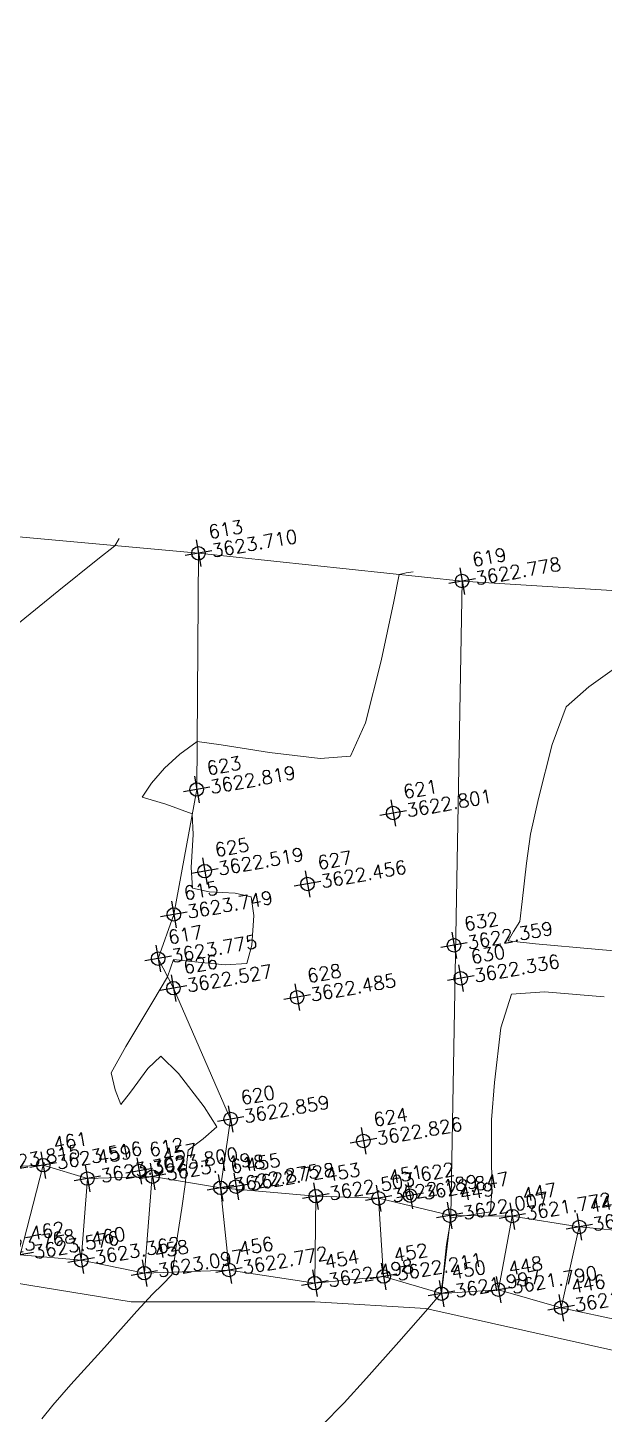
# Model space of a CAD drawing. Header units: millimetres. Extents: x 736950 to 740938, y 8500595 to 8502163.
# Drawn here: x 737866.12 to 737870.39, y 8501302.2 to 8501312.47 of the extents above; entities that cross this region are included whole.
import ezdxf

# ---------------------------------------------------------------- set-up
doc = ezdxf.new("R2010")
doc.units = ezdxf.units.MM
doc.layers.add('CONT-MNR', color=96, linetype='Continuous', lineweight=15)
doc.layers.add('pista', color=251, linetype='Continuous', lineweight=5)
doc.styles.add('5mm', font='arial.ttf', dxfattribs={"height": 3})

msp = doc.modelspace()

# ---------------------------------------------------------------- hatches: boundary and pattern name
at = {"layer": 'pista'}
h = msp.add_hatch(dxfattribs=at)
h.set_pattern_fill('HONEY', color=256, scale=3, angle=9.94991650582834, style=0)
h.set_pattern_definition([(9.94991650582834, (1479841.21072825, -18.49207214638591), (0.4979252195647159, 0.4170677100899267), [0.375, -0.75]), (129.9499165058283, (1479841.21072825, -18.49207214638591), (-0.6101538418184378, 0.222682034283025), [0.3749999999999999, -0.7499999999999998]), (69.94991650582834, (1479841.21072825, -18.49207214638591), (-0.112228622253722, 0.6397497443729518), [-0.75, 0.375])])
h.paths.add_polyline_path([(737744.7999806425, 8501250.923935566), (737743.4751223363, 8501250.754223157), (737756.465848178, 8501242.026572531), (737763.5739612179, 8501242.006896213), (737770.002546867, 8501243.455222024), (737769.8468594846, 8501244.342704736), (737763.4750639071, 8501242.907173423), (737756.7405500773, 8501242.925815564)])
h.paths.add_polyline_path([(737794.2809870465, 8501256.017245878), (737809.7820272583, 8501263.709828075), (737823.391616501, 8501273.483615467), (737837.0791595323, 8501280.557800073), (737851.5530432165, 8501285.77819753), (737870.8510758049, 8501293.050216693, -0.9976846880626209), (737871.0089264096, 8501292.63424804), (737865.2748787645, 8501289.581801567, 0.7845063948290762), (737866.1540430214, 8501286.121818589), (737883.2588851704, 8501291.348365877), (737897.4188924351, 8501296.516943583), (737903.2981396064, 8501301.44146652, -0.5512150924587264), (737904.1219025984, 8501301.177325813), (737906.855912117, 8501297.98174819, 0.5618964424650519), (737910.2738656431, 8501298.536066804), (737914.22079628, 8501308.558674501), (737925.6412323939, 8501300.72656757, 0.340189525830376), (737928.7023693406, 8501300.894137181), (737936.9171069289, 8501306.117412793, -0.358727273887905), (737938.1716059428, 8501305.962964654), (737943.1732157968, 8501301.051021611, 0.3417074120720416), (737946.0555081918, 8501300.709858142), (737955.8779356404, 8501307.072689936), (737971.8320576148, 8501314.464803053), (737988.5677626224, 8501323.411181662), (738023.1375471824, 8501336.282937778), (738044.4246208373, 8501357.728329657), (738061.4456776979, 8501362.208386911), (738078.9085143938, 8501363.070318012), (738112.0997810266, 8501372.051506756), (738118.6561313582, 8501373.365123207), (738128.3493353954, 8501376.976906104), (738155.2251721952, 8501366.826195797), (738176.6167526407, 8501363.543890122), (738193.8053773039, 8501353.328603027), (738204.7313956148, 8501340.877429372), (738207.705198212, 8501335.751671141), (738214.35685511, 8501331.742925933), (738229.9282901662, 8501313.374534177), (738233.5603594936, 8501308.186787868), (738234.53883727, 8501308.358438132), (738230.6417003467, 8501313.924784988), (738214.9478837823, 8501332.43754055), (738208.3676942562, 8501336.403214611), (738205.4657963786, 8501341.405035153), (738194.387784551, 8501354.029418997), (738176.9261677533, 8501364.406946706), (738155.4549153853, 8501367.70147717), (738128.3514754312, 8501377.93815071), (738118.4090486554, 8501374.233504975), (738111.8936108743, 8501372.928085677), (738078.7671659255, 8501363.964436961), (738061.3074614278, 8501363.102660457), (738043.958527311, 8501358.536303693), (738022.6381405202, 8501337.057350922), (737988.196920163, 8501324.233464561), (737971.4304040315, 8501315.270615296), (737955.4419368334, 8501307.862588815), (737945.5806043665, 8501301.47455489, -0.3391433520832071), (737943.8038299843, 8501301.693147572), (737938.8116631231, 8501306.59581691, 0.3560082385246841), (737936.4342009705, 8501306.876887502), (737928.158540546, 8501301.61487459, -0.3502196171718997), (737926.1502499409, 8501301.468794718), (737914.5128481541, 8501309.44969617, 0.4302069892023044), (737913.4330382891, 8501309.014522241), (737909.4507249827, 8501298.90206584, -0.5704007069138802), (737907.5397775185, 8501298.566836312), (737904.9064502402, 8501301.644734057, 0.4931454261128044), (737902.7202336333, 8501302.131411942), (737896.9620044216, 8501297.308254998), (737882.9728831241, 8501292.20205278), (737866.0373022418, 8501287.027224885, -0.7384715771871906), (737865.6977918843, 8501288.787355538), (737871.5108758068, 8501291.881875956, 0.9119586051647783), (737870.5337161538, 8501293.892406015), (737851.2416702455, 8501286.62264278), (737836.7183275839, 8501281.384406622), (737822.9200107896, 8501274.252970394), (737809.3164408724, 8501264.483505804), (737793.8201376351, 8501256.79327439), (737778.9884914039, 8501246.402265295), (737769.846859484, 8501244.34270474), (737770.0025468671, 8501243.455222024), (737779.3594973255, 8501245.563292695)])
h.paths.add_polyline_path([(738260.5182952256, 8501271.251537092), (738234.538837269, 8501308.358438132), (738233.56035949, 8501308.186787868), (738259.6897886079, 8501270.86568047), (738269.3749442189, 8501234.589470252), (738274.5057655985, 8501215.583008338), (738279.7983711922, 8501189.602392923), (738280.7089290785, 8501189.641305126), (738275.382018582, 8501215.790318219), (738270.2441657205, 8501234.822827347)])

# ---------------------------------------------------------------- linework, layer by layer
at = {"linetype": 'Continuous', "extrusion": (0.9849591664230046, 0.172787269436437, 0)}
for points, elevation in [([(8245947.823062785, 0), (8245947.623062789, 0)], 2195687.142162655), ([(8245947.283062788, 0), (8245947.083062788, 0)], 2195689.031162655), ([(8245946.102062784, 0), (8245945.902062786, 0)], 2195686.827162656), ([(8245945.679062787, 0), (8245945.479062789, 0)], 2195688.231162655), ([(8245945.496062786, 0), (8245945.296062789, 0)], 2195686.781162655), ([(8245945.271062787, 0), (8245945.071062792, 0)], 2195687.515162655), ([(8245945.220062786, 0), (8245945.020062787, 0)], 2195686.500162655), ([(8245944.636062786, 0), (8245944.436062787, 0)], 2195688.506162655), ([(8245944.918062788, 0), (8245944.718062787, 0)], 2195686.329162654), ([(8245944.387062786, 0), (8245944.187062787, 0)], 2195688.513162655), ([(8245944.683062785, 0), (8245944.483062788, 0)], 2195686.403162654), ([(8245944.458062786, 0), (8245944.258062788, 0)], 2195687.294162655), ([(8245943.655062787, 0), (8245943.45506279, 0)], 2195686.653162655), ([(8245943.325062787, 0), (8245943.125062787, 0)], 2195687.594162655), ([(8245943.558062787, 0), (8245943.358062787, 0)], 2195685.226162654), ([(8245943.404062788, 0), (8245943.204062789, 0)], 2195685.531162654), ([(8245943.393062786, 0), (8245943.193062789, 0)], 2195685.919162655), ([(8245943.335062785, 0), (8245943.135062787, 0)], 2195686.009162654), ([(8245943.166062788, 0), (8245942.966062788, 0)], 2195686.491162654), ([(8245943.155062786, 0), (8245942.955062788, 0)], 2195686.606162654), ([(8245942.983062788, 0), (8245942.783062789, 0)], 2195687.176162655), ([(8245942.887062785, 0), (8245942.687062788, 0)], 2195687.632162654), ([(8245942.866062786, 0), (8245942.666062786, 0)], 2195687.865162655), ([(8245942.670062786, 0), (8245942.470062786, 0)], 2195688.128162654), ([(8245942.586062787, 0), (8245942.386062788, 0)], 2195688.585162655), ([(8245942.421062786, 0), (8245942.221062788, 0)], 2195689.060162655), ([(8245942.816062788, 0), (8245942.616062789, 0)], 2195685.381162655), ([(8245942.641062787, 0), (8245942.441062788, 0)], 2195685.826162655), ([(8245942.555062789, 0), (8245942.355062789, 0)], 2195686.448162655), ([(8245942.310062787, 0), (8245942.110062787, 0)], 2195687.568162654), ([(8245942.350062788, 0), (8245942.150062787, 0)], 2195687.057162655), ([(8245942.067062789, 0), (8245941.867062788, 0)], 2195688.389162655), ([(8245942.111062788, 0), (8245941.911062787, 0)], 2195687.969162654), ([(8245941.855062786, 0), (8245941.655062786, 0)], 2195688.824162654)]:
    msp.add_lwpolyline(points, dxfattribs=dict(at, elevation=elevation))
at = {"linetype": 'Continuous', "extrusion": (-0.172787269436437, 0.9849591664230046, 0)}
for points, elevation in [([(-2195687.242162655, 0), (-2195687.042162655, 0)], 8245947.723062787), ([(-2195689.131162654, 0), (-2195688.931162655, 0)], 8245947.183062789), ([(-2195686.927162654, 0), (-2195686.727162655, 0)], 8245946.002062787), ([(-2195688.331162655, 0), (-2195688.131162654, 0)], 8245945.579062786), ([(-2195686.881162655, 0), (-2195686.681162653, 0)], 8245945.396062788), ([(-2195687.615162654, 0), (-2195687.415162655, 0)], 8245945.171062789), ([(-2195686.600162654, 0), (-2195686.400162654, 0)], 8245945.120062787), ([(-2195688.606162655, 0), (-2195688.406162655, 0)], 8245944.536062787), ([(-2195686.429162655, 0), (-2195686.229162655, 0)], 8245944.818062789), ([(-2195686.503162656, 0), (-2195686.303162655, 0)], 8245944.583062786), ([(-2195688.613162654, 0), (-2195688.413162654, 0)], 8245944.287062787), ([(-2195687.394162653, 0), (-2195687.194162654, 0)], 8245944.358062787), ([(-2195686.753162655, 0), (-2195686.553162655, 0)], 8245943.555062789), ([(-2195687.694162654, 0), (-2195687.494162655, 0)], 8245943.225062788), ([(-2195685.326162654, 0), (-2195685.126162654, 0)], 8245943.458062786), ([(-2195685.631162655, 0), (-2195685.431162655, 0)], 8245943.304062787), ([(-2195686.019162654, 0), (-2195685.819162655, 0)], 8245943.293062787), ([(-2195686.109162654, 0), (-2195685.909162654, 0)], 8245943.235062788), ([(-2195686.591162655, 0), (-2195686.391162654, 0)], 8245943.066062787), ([(-2195686.706162654, 0), (-2195686.506162655, 0)], 8245943.055062788), ([(-2195687.276162655, 0), (-2195687.076162655, 0)], 8245942.883062788), ([(-2195687.965162654, 0), (-2195687.765162654, 0)], 8245942.766062788), ([(-2195687.732162654, 0), (-2195687.532162655, 0)], 8245942.787062787), ([(-2195688.228162655, 0), (-2195688.028162655, 0)], 8245942.570062786), ([(-2195688.685162654, 0), (-2195688.485162654, 0)], 8245942.486062787), ([(-2195689.160162655, 0), (-2195688.960162655, 0)], 8245942.321062787), ([(-2195685.043162654, 0), (-2195684.843162654, 0)], 8245942.834062787), ([(-2195685.481162655, 0), (-2195685.281162654, 0)], 8245942.716062788), ([(-2195685.926162655, 0), (-2195685.726162655, 0)], 8245942.541062787), ([(-2195686.548162655, 0), (-2195686.348162654, 0)], 8245942.455062787), ([(-2195687.668162655, 0), (-2195687.468162654, 0)], 8245942.210062787), ([(-2195687.157162655, 0), (-2195686.957162654, 0)], 8245942.250062788), ([(-2195688.489162655, 0), (-2195688.289162653, 0)], 8245941.967062788), ([(-2195688.069162655, 0), (-2195687.869162655, 0)], 8245942.011062788), ([(-2195688.924162655, 0), (-2195688.724162654, 0)], 8245941.755062788)]:
    msp.add_lwpolyline(points, dxfattribs=dict(at, elevation=elevation))
at = {"linetype": 'Continuous'}
for centre in [(737867.3862866135, 8501308.581506575), (737869.3401796041, 8501308.376023779), (737867.3733913668, 8501306.83196386), (737868.8293630513, 8501306.657919459), (737867.4327923303, 8501306.22713039), (737868.1946294941, 8501306.132340435), (737867.203708091, 8501305.906728437), (737869.2804439443, 8501305.678123547), (737867.0874618288, 8501305.579724148), (737869.3303626885, 8501305.434078224), (737867.2009538156, 8501305.361045), (737868.1174295684, 8501305.293382645), (737867.62481892, 8501304.391703796), (737868.6086852945, 8501304.22926009), (737866.236042555, 8501304.04959532), (737866.9471291566, 8501304.006818637), (737866.5630643399, 8501303.950611727), (737867.0457971431, 8501303.96524186), (737867.6649194739, 8501303.89110321), (737867.5497485098, 8501303.882067224), (737868.2560656092, 8501303.820178976), (737868.7217945671, 8501303.80441389), (737868.9549185855, 8501303.823989183), (737869.2478291512, 8501303.676380238), (737869.7124696206, 8501303.67260745), (737870.2088351243, 8501303.59216314), (737866.5169193794, 8501303.345537648), (737867.6129682872, 8501303.272827322), (737866.9854639807, 8501303.250060128), (737868.2482298099, 8501303.17613814), (737868.7584554348, 8501303.225034067), (737869.1878087269, 8501303.098314889), (737869.6090942167, 8501303.127547339), (737870.0741823555, 8501302.993898457)]:
    msp.add_circle(centre, 0.05, dxfattribs=at)
at = {"layer": 'CONT-MNR'}
for points, elevation in [([(737866.7675224587, 8501308.637847476), (737866.7992475489, 8501308.69055018)], 3624), ([(737866.6405634324, 8501308.537404025), (737866.7675224587, 8501308.637847476)], 3624), ([(737866.351215703, 8501308.306287821), (737866.6405634324, 8501308.537404025)], 3624), ([(737868.8347101539, 8501308.225701436), (737868.8747673044, 8501308.424969252)], 3623), ([(737868.8747673044, 8501308.424969252), (737868.926009659, 8501308.435603896)], 3623), ([(737868.926009659, 8501308.435603896), (737868.9766941856, 8501308.444160635)], 3623), ([(737868.6231071018, 8501307.32615439), (737868.7405099514, 8501307.783903206)], 3623), ([(737870.2788416011, 8501307.593173157), (737870.5550865979, 8501307.789254412)], 3622), ([(737870.0068963098, 8501307.16543494), (737870.112053171, 8501307.444632491)], 3622), ([(737868.5134420111, 8501307.07903481), (737868.6231071018, 8501307.32615439)], 3623), ([(737867.249019017, 8501307.093722818), (737867.3760109402, 8501307.187370423)], 3623), ([(737867.5550947094, 8501307.163911648), (737867.9141079296, 8501307.1053042)], 3623), ([(737867.9141079296, 8501307.1053042), (737868.2884304232, 8501307.06064596)], 3623), ([(737868.2884304232, 8501307.06064596), (737868.5134420111, 8501307.07903481)], 3623), ([(737866.9684750341, 8501306.775026612), (737867.0393816914, 8501306.879878014)], 3623), ([(737867.3403669856, 8501306.651891148), (737867.1444424805, 8501306.72244622)], 3623), ([(737867.3472413648, 8501306.498902647), (737867.3403669856, 8501306.651891148)], 3623), ([(737869.8183844012, 8501306.286263276), (737869.8483160463, 8501306.501206227)], 3622), ([(737867.3432073534, 8501306.101834992), (737867.3326111796, 8501306.254160196)], 3623), ([(737867.657680894, 8501306.064021552), (737867.4650934831, 8501306.075176833)], 3623), ([(737867.7777221055, 8501306.037419377), (737867.657680894, 8501306.064021552)], 3623), ([(737869.7678095773, 8501305.854390394), (737869.7857171877, 8501306.003037136)], 3622), ([(737867.7823979768, 8501305.679931939), (737867.7956859381, 8501305.898699045)], 3623), ([(737869.7221895723, 8501305.780164182), (737869.7678095773, 8501305.854390394)], 3622), ([(737869.682793691, 8501305.710944422), (737869.7221895723, 8501305.780164182)], 3622), ([(737870.768526103, 8501305.60962), (737870.3270503278, 8501305.64885391)], 3622), ([(737867.1579396242, 8501305.4439258), (737867.1790759012, 8501305.509778839)], 3623), ([(737867.1790759012, 8501305.509778839), (737867.202019914, 8501305.572262898)], 3623), ([(737867.202019914, 8501305.572262898), (737867.3353174181, 8501305.557466814)], 3623), ([(737867.3353174181, 8501305.557466814), (737867.5849773422, 8501305.533309031)], 3623), ([(737867.048384748, 8501305.262319231), (737867.1579396242, 8501305.4439258)], 3623), ([(737869.7062598773, 8501305.315110326), (737869.9505358319, 8501305.332717543)], 3622), ([(737867.1066419017, 8501304.857864259), (737867.010601544, 8501304.764661806)], 3623), ([(737869.5580008541, 8501304.384691412), (737869.5794369413, 8501304.662227321)], 3622), ([(737866.8835528509, 8501304.591676224), (737866.8116354564, 8501304.500225708)], 3623), ([(737867.5232734751, 8501304.33403237), (737867.428129276, 8501304.482365744)], 3623), ([(737867.2976882984, 8501304.044547057), (737867.3108109343, 8501304.160430191)], 3623), ([(737867.3108109343, 8501304.160430191), (737867.4206862876, 8501304.245693153)], 3623), ([(737867.2915766825, 8501303.924677184), (737867.2976882984, 8501304.044547057)], 3623), ([(737867.2629948631, 8501303.731106617), (737867.2915766825, 8501303.924677184)], 3623), ([(737869.2594828462, 8501303.658675976), (737869.4067637447, 8501303.681612551)], 3622), ([(737869.4067637447, 8501303.681612551), (737869.5517983243, 8501303.70471446)], 3622), ([(737867.2120869121, 8501303.372468168), (737867.2320207092, 8501303.526207343)], 3623), ([(737869.2058149141, 8501303.271735072), (737869.2236268445, 8501303.461206783)], 3622), ([(737867.04465236, 8501303.09396514), (737867.1194958593, 8501303.164998775)], 3623), ([(737869.1821824874, 8501303.098780897), (737869.1955991718, 8501303.184521915)], 3622), ([(737869.0861262798, 8501302.98601061), (737869.1821824874, 8501303.098780897)], 3622), ([(737866.6892098723, 8501302.699880656), (737866.9300649421, 8501302.967276342)], 3623), ([(737868.6329044459, 8501302.472994722), (737868.8712504584, 8501302.741245143)], 3622), ([(737866.3076000701, 8501302.273421112), (737866.441812974, 8501302.424391204)], 3623), ([(737866.2246717938, 8501302.172162257), (737866.3076000701, 8501302.273421112)], 3623)]:
    msp.add_lwpolyline(points, dxfattribs=dict(at, elevation=elevation))
at = {"layer": 'CONT-MNR', "extrusion": (-0.6335201856194388, 0.7737261624196974, 0), "elevation": 6110231.423586269}
msp.add_lwpolyline([(-5956656.506333751, 3624), (-5956656.916512292, 3624)], dxfattribs=at)
at = {"layer": 'CONT-MNR', "extrusion": (0.9780154548209388, -0.2085324198569436, 0), "elevation": -1051151.252278015}
msp.add_lwpolyline([(8468279.952842232, 3623.000000000011), (8468280.404571518, 3623.000000000011)], dxfattribs=at)
at = {"layer": 'CONT-MNR', "extrusion": (0.6650745801291275, -0.7467769431805357, 0), "elevation": -5857841.731576994}
msp.add_lwpolyline([(6205027.866030931, 3622.000000000013), (6205028.089375304, 3622.000000000013)], dxfattribs=at)
at = {"layer": 'CONT-MNR', "extrusion": (-0.1298836968317177, -0.9915292357249615, 0), "elevation": -8525131.560724337}
msp.add_lwpolyline([(-372564.1299952116, 3623.000000000003), (-372563.9493815068, 3623.000000000003)], dxfattribs=at)
at = {"layer": 'CONT-MNR', "extrusion": (0.9694450360381871, -0.2453086262260624, 0), "elevation": -1370119.566451536}
msp.add_lwpolyline([(8422555.49729687, 3622), (8422555.909091922, 3622)], dxfattribs=at)
at = {"layer": 'CONT-MNR', "extrusion": (0.6771741787472357, -0.7358227583039322, 0), "elevation": -5755790.586512979}
msp.add_lwpolyline([(6299805.009974514, 3623), (6299805.16390511, 3623)], dxfattribs=at)
at = {"layer": 'CONT-MNR', "extrusion": (0.7509936240695072, -0.660309455185179, 0), "elevation": -5059359.872227574}
msp.add_lwpolyline([(6871647.845819861, 3623.00000000001), (6871647.991769134, 3623.00000000001)], dxfattribs=at)
at = {"layer": 'CONT-MNR', "extrusion": (-0.2862994691002642, -0.9581401849379385, 0), "elevation": -8356694.566979176}
msp.add_lwpolyline([(-1726939.439059114, 3623.000000000013), (-1726939.622714334, 3623.000000000013)], dxfattribs=at)
at = {"layer": 'CONT-MNR', "extrusion": (0.9772137005246235, -0.212257823193803, 0), "elevation": -1083412.287270895}
msp.add_lwpolyline([(8464211.833141696, 3622.000000000011), (8464212.104337286, 3622.000000000011)], dxfattribs=at)
at = {"layer": 'CONT-MNR', "extrusion": (0.9982180766614812, -0.05967136186022227, 0), "elevation": 229267.9878139057}
msp.add_lwpolyline([(8530187.126747103, 3623.000000000013), (8530187.371926447, 3623.000000000013)], dxfattribs=at)
at = {"layer": 'CONT-MNR', "extrusion": (0.9934140174661784, -0.114580058918241, 0), "elevation": -241069.9545137726}
msp.add_lwpolyline([(8529861.713707931, 3622.000000000013), (8529861.998811767, 3622.000000000013)], dxfattribs=at)
at = {"layer": 'CONT-MNR', "extrusion": (-0.213662968937366, -0.9769074345632088, 0), "elevation": -8462644.061611792}
msp.add_lwpolyline([(-1095586.083495418, 3623.000000000006), (-1095586.208262744, 3623.000000000006)], dxfattribs=at)
at = {"layer": 'CONT-MNR', "extrusion": (0.9917192980851651, 0.1284244283828728, 0), "elevation": 1823533.082965678}
msp.add_lwpolyline([(8336148.868782006, 3623.000000000013), (8336149.008660626, 3623.000000000013)], dxfattribs=at)
at = {"layer": 'CONT-MNR', "extrusion": (-0.1058887697754262, -0.9943779806670333, 0), "elevation": -8531643.318847641}
msp.add_lwpolyline([(-166471.2345085391, 3622), (-166471.4380448944, 3622)], dxfattribs=at)
at = {"layer": 'CONT-MNR', "extrusion": (-0.09136004177659114, -0.9958179265139686, 0), "elevation": -8533164.42780822}
msp.add_lwpolyline([(-41895.14011542208, 3622.00000000001), (-41895.58383565862, 3622.00000000001)], dxfattribs=at)
at = {"layer": 'CONT-MNR', "extrusion": (0.9647925134424229, -0.2630121784356237, 0), "elevation": -1524057.61405811}
msp.add_lwpolyline([(8396064.145693485, 3623.00000000001), (8396064.28732984, 3623.00000000001)], dxfattribs=at)
at = {"layer": 'CONT-MNR', "extrusion": (0.06214660703745957, -0.9980670314331256, 0), "elevation": -8439016.81008649}
msp.add_lwpolyline([(1264768.604413003, 3623), (1264768.764891751, 3623)], dxfattribs=at)
at = {"layer": 'CONT-MNR', "extrusion": (0.9528776880210705, -0.3033547620717688, 0), "elevation": -1875811.871403059}
msp.add_lwpolyline([(8324540.182115511, 3622), (8324540.443005999, 3622)], dxfattribs=at)
at = {"layer": 'CONT-MNR', "extrusion": (-0.08080662921750051, -0.9967297972241551, 0), "elevation": -8533129.123923874}
msp.add_lwpolyline([(48495.13828971062, 3622), (48495.5831663307, 3622)], dxfattribs=at)
at = {"layer": 'CONT-MNR', "extrusion": (0.8578013350139587, -0.5139813903715487, 0), "elevation": -3736569.359532558}
msp.add_lwpolyline([(7671680.546044413, 3623.000000000013), (7671680.934816776, 3623.000000000013)], dxfattribs=at)
at = {"layer": 'CONT-MNR', "extrusion": (0.9931170779515587, -0.1171258702463199, 0), "elevation": -262931.8261527108}
msp.add_lwpolyline([(8529214.461547002, 3622), (8529214.868635233, 3622)], dxfattribs=at)
at = {"layer": 'CONT-MNR', "extrusion": (0.8727185516376352, -0.4882236471408449, 0), "elevation": -3506588.010430398}
msp.add_lwpolyline([(7779490.344988395, 3623), (7779490.568427959, 3623)], dxfattribs=at)
at = {"layer": 'CONT-MNR', "extrusion": (0.8059768491519743, -0.5919470572872676, 0), "elevation": -4437618.610245962}
msp.add_lwpolyline([(7288633.033497725, 3623), (7288632.818869253, 3623)], dxfattribs=at)
at = {"layer": 'CONT-MNR', "extrusion": (0.701605877172519, 0.7125652202549464, 0), "elevation": 6575426.067090735}
msp.add_lwpolyline([(5438786.82968855, 3623), (5438787.014549682, 3623)], dxfattribs=at)
at = {"layer": 'CONT-MNR', "extrusion": (0.9748084077517563, 0.2230438705198727, 0), "elevation": 2615442.613742467}
msp.add_lwpolyline([(8122566.548122681, 3623), (8122566.677896944, 3623)], dxfattribs=at)
at = {"layer": 'CONT-MNR', "extrusion": (0.7915555967965628, 0.61109715854358, 0), "elevation": 5779186.105517128}
msp.add_lwpolyline([(6278346.454376656, 3623.000000000013), (6278346.764902988, 3623.000000000013)], dxfattribs=at)
at = {"layer": 'CONT-MNR', "extrusion": (0.9273500138744162, 0.3741950718103064, 0), "elevation": 3865407.045950855}
msp.add_lwpolyline([(7607578.721668582, 3623.00000000001), (7607578.837158064, 3623.00000000001)], dxfattribs=at)
at = {"layer": 'CONT-MNR', "extrusion": (0.9999918535378018, -0.004036441258262274, 0), "elevation": 703548.5312069788}
msp.add_lwpolyline([(8504213.272628322, 3622.000000000006), (8504213.496263744, 3622.000000000006)], dxfattribs=at)
at = {"layer": 'CONT-MNR', "extrusion": (0.65252420248283, -0.757767883440666, 0), "elevation": -5960538.974522668}
msp.add_lwpolyline([(6106439.006618097, 3623.000000000013), (6106439.14199885, 3623.000000000013)], dxfattribs=at)
at = {"layer": 'CONT-MNR', "extrusion": (0.999887519537089, 0.01499827569981682, 0), "elevation": 865291.4648043584}
msp.add_lwpolyline([(8489280.86461923, 3622.00000000001), (8489281.159382574, 3622.00000000001)], dxfattribs=at)
at = {"layer": 'CONT-MNR', "extrusion": (0.9981959757542412, -0.06003993660921414, 0), "elevation": 226120.6817099397}
msp.add_lwpolyline([(8530268.787826447, 3622.000000000013), (8530268.949731685, 3622.000000000013)], dxfattribs=at)
at = {"layer": 'CONT-MNR', "extrusion": (0.9887663303019365, -0.1494695422527348, 0), "elevation": -541107.6713586089}
msp.add_lwpolyline([(8516091.36780438, 3623.000000000013), (8516091.575031577, 3623.000000000013)], dxfattribs=at)
at = {"layer": 'CONT-MNR', "extrusion": (0.9839115273096237, -0.1786563920693683, 0), "elevation": -792814.169492583}
msp.add_lwpolyline([(8496355.525950762, 3622.00000000001), (8496355.726648882, 3622.00000000001)], dxfattribs=at)
at = {"layer": 'CONT-MNR', "extrusion": (0.9867034721848219, -0.1625307908625825, 0), "elevation": -653667.4203125014}
msp.add_lwpolyline([(8508191.561053377, 3623.000000000013), (8508191.697242938, 3623.000000000013)], dxfattribs=at)
at = {"layer": 'CONT-MNR', "extrusion": (0.719963604546011, -0.6940118213179911, 0), "elevation": -5368767.422088986}
msp.add_lwpolyline([(6632717.373502917, 3623.00000000001), (6632717.475022885, 3623.00000000001)], dxfattribs=at)
at = {"layer": 'CONT-MNR', "extrusion": (0.9932094556048569, -0.1163399213387381, 0), "elevation": -256182.2816953961}
msp.add_lwpolyline([(8529418.352005139, 3622.000000000006), (8529418.439814566, 3622.000000000006)], dxfattribs=at)
at = {"layer": 'CONT-MNR', "extrusion": (0.7416399750441354, -0.6707981420789225, 0), "elevation": -5155426.624099745}
msp.add_lwpolyline([(6799865.886282502, 3623), (6799866.057105005, 3623)], dxfattribs=at)
at = {"layer": 'CONT-MNR', "extrusion": (0.7515014129378508, -0.6597314804921877, 0), "elevation": -5054067.544286379}
msp.add_lwpolyline([(6875536.34469732, 3622.000000000004), (6875536.670399258, 3622.000000000004)], dxfattribs=at)
at = {"layer": 'CONT-MNR', "extrusion": (-0.7440237180527213, 0.668153206214716, 0), "elevation": 5131182.338393901}
msp.add_lwpolyline([(-6818178.466941742, 3623), (-6818178.837211458, 3623)], dxfattribs=at)
at = {"layer": 'CONT-MNR', "extrusion": (0.740144215098258, -0.6724481696432697, 0), "elevation": -5170556.087402418}
msp.add_lwpolyline([(6788368.010268007, 3622), (6788368.257821335, 3622)], dxfattribs=at)
at = {"layer": 'CONT-MNR', "extrusion": (0.7101432103237273, -0.7040572567846385, 0), "elevation": -5461411.287679432}
msp.add_lwpolyline([(6556643.511577481, 3622), (6556643.748337401, 3622)], dxfattribs=at)
at = {"layer": 'pista'}
for p, q in [((737866.236042555, 8501304.04959532), (737866.0651183669, 8501303.386082005)), ((737866.5630643399, 8501303.950611727), (737866.5169193794, 8501303.345537648)), ((737867.0444148451, 8501303.973121533), (737866.9854639807, 8501303.250060128)), ((737867.5497485098, 8501303.882067224), (737867.6129682872, 8501303.272827322)), ((737868.2560656092, 8501303.820178976), (737868.2482298099, 8501303.17613814)), ((737868.7217945671, 8501303.80441389), (737868.7584554348, 8501303.225034067)), ((737869.25684642, 8501303.677962098), (737869.1878087269, 8501303.098314889)), ((737869.7124696206, 8501303.67260745), (737869.6090942167, 8501303.127547339)), ((737870.2088351243, 8501303.59216314), (737870.0741823555, 8501302.993898457)), ((737864.895053739, 8501303.361240616), (737866.8881583473, 8501303.037380526)), ((737866.8881583473, 8501303.037380526), (737868.2480611498, 8501303.038799986)), ((737868.2480611498, 8501303.038799986), (737869.0723193234, 8501302.987609563)), ((737869.0723193234, 8501302.987609563), (737870.5088492339, 8501302.667820876))]:
    msp.add_line(p, q, dxfattribs=at)
for points in [[(737867.3862866135, 8501308.581506575), (737864.3116689711, 8501308.86146256), (737864.2235451515, 8501306.38904872), (737864.2279647759, 8501306.06290693), (737864.4683236231, 8501304.247127036), (737864.4820805036, 8501304.168707106)], [(737869.3401796041, 8501308.376023779), (737867.3862866135, 8501308.581506575), (737867.3733913668, 8501306.83196386), (737867.203708091, 8501305.906728437), (737867.0874618288, 8501305.579724148), (737867.2009538156, 8501305.361045), (737867.62481892, 8501304.391703796), (737867.5497485098, 8501303.882067224)], [(737870.9232635032, 8501308.276056936), (737869.3401796041, 8501308.376023779), (737869.25684642, 8501303.677962098)], [(737870.6246074806, 8501303.55443586), (737870.2088351243, 8501303.59216314), (737869.7124696206, 8501303.67260745), (737869.25684642, 8501303.677962098), (737868.7217945671, 8501303.80441389), (737868.2560656092, 8501303.820178976), (737867.5497485098, 8501303.882067224), (737867.0457971431, 8501303.96524186), (737866.5630643399, 8501303.950611727), (737866.236042555, 8501304.04959532), (737865.7749095949, 8501304.027586384)], [(737866.0651183669, 8501303.386082005), (737866.5169193794, 8501303.345537648), (737866.9854639807, 8501303.250060128), (737867.6129682872, 8501303.272827322), (737868.2482298099, 8501303.17613814), (737868.7584554348, 8501303.225034067), (737869.1878087269, 8501303.098314889), (737869.6090942167, 8501303.127547339), (737870.0741823555, 8501302.993898457), (737870.5361778169, 8501302.895241508)]]:
    msp.add_lwpolyline(points, dxfattribs=at)

# ---------------------------------------------------------------- texts
at = {"color": 2, "char_height": 0.1, "attachment_point": 1, "rotation": 9.94991650582834, "style": '5mm'}
for s, insert, width in [('\\Ftxt.shx;\\W1.0000000000;\\T1.0000000000;\\o\\l613', (737867.451952949, 8501308.785927543), 0.3666666666666667), ('\\Ftxt.shx;\\W1.0000000000;\\T1.0000000000;\\o\\l619', (737869.4058459396, 8501308.580444746), 0.3666666666666667), ('\\Ftxt.shx;\\W1.0000000000;\\T1.0000000000;\\o\\l623', (737867.4390577023, 8501307.036384827), 0.4), ('\\Ftxt.shx;\\W1.0000000000;\\T1.0000000000;\\o\\l621', (737868.8950293869, 8501306.862340428), 0.3666666666666667), ('\\Ftxt.shx;\\W1.0000000000;\\T1.0000000000;\\o\\l625', (737867.4984586658, 8501306.43155136), 0.4), ('\\Ftxt.shx;\\W1.0000000000;\\T1.0000000000;\\o\\l627', (737868.2602958296, 8501306.336761402), 0.4), ('\\Ftxt.shx;\\W1.0000000000;\\T1.0000000000;\\o\\l615', (737867.2693744266, 8501306.111149406), 0.3666666666666667), ('\\Ftxt.shx;\\W1.0000000000;\\T1.0000000000;\\o\\l632', (737869.3461102798, 8501305.882544514), 0.4), ('\\Ftxt.shx;\\W1.0000000000;\\T1.0000000000;\\o\\l617', (737867.1531281644, 8501305.784145115), 0.3666666666666666), ('\\Ftxt.shx;\\W1.0000000000;\\T1.0000000000;\\o\\l626', (737867.2666201511, 8501305.565465968), 0.4), ('\\Ftxt.shx;\\W1.0000000000;\\T1.0000000000;\\o\\l630', (737869.396029024, 8501305.638499193), 0.3833333333333333), ('\\Ftxt.shx;\\W1.0000000000;\\T1.0000000000;\\o\\l628', (737868.183095904, 8501305.497803614), 0.4), ('\\Ftxt.shx;\\W1.0000000000;\\T1.0000000000;\\o\\l620', (737867.6904852556, 8501304.596124763), 0.3833333333333333), ('\\Ftxt.shx;\\W1.0000000000;\\T1.0000000000;\\o\\l624', (737868.67435163, 8501304.433681058), 0.4), ('\\Ftxt.shx;\\W1.0000000000;\\T1.0000000000;\\o\\l461', (737866.3017088905, 8501304.25401629), 0.3666666666666667), ('\\Ftxt.shx;\\W1.0000000000;\\T1.0000000000;\\o\\l612', (737867.0127954921, 8501304.211239606), 0.3666666666666667), ('\\Ftxt.shx;\\W1.0000000000;\\T1.0000000000;\\o\\l459', (737866.6287306754, 8501304.155032696), 0.4), ('\\Ftxt.shx;\\W1.0000000000;\\T1.0000000000;\\o\\l457', (737867.1114634786, 8501304.169662828), 0.4), ('\\Ftxt.shx;\\W1.0000000000;\\T1.0000000000;\\o\\l618', (737867.6154148453, 8501304.086488193), 0.3666666666666667), ('\\Ftxt.shx;\\W1.0000000000;\\T1.0000000000;\\o\\l455', (737867.7305858094, 8501304.095524179), 0.4), ('\\Ftxt.shx;\\W1.0000000000;\\T1.0000000000;\\o\\l453', (737868.3217319447, 8501304.024599945), 0.4), ('\\Ftxt.shx;\\W1.0000000000;\\T1.0000000000;\\o\\l451', (737868.7874609026, 8501304.00883486), 0.3666666666666667), ('\\Ftxt.shx;\\W1.0000000000;\\T1.0000000000;\\o\\l622', (737869.020584921, 8501304.02841015), 0.4), ('\\Ftxt.shx;\\W1.0000000000;\\T1.0000000000;\\o\\l449', (737869.3134954867, 8501303.880801205), 0.4), ('\\Ftxt.shx;\\W1.0000000000;\\T1.0000000000;\\o\\l447', (737869.7781359561, 8501303.877028419), 0.4), ('\\Ftxt.shx;\\W1.0000000000;\\T1.0000000000;\\o\\l445', (737870.2745014598, 8501303.796584109), 0.4), ('\\Ftxt.shx;\\W1.0000000000;\\T1.0000000000;\\o\\l462', (737866.1307847024, 8501303.590502972), 0.4), ('\\Ftxt.shx;\\W1.0000000000;\\T1.0000000000;\\o\\l460', (737866.5825857149, 8501303.549958616), 0.3833333333333333), ('\\Ftxt.shx;\\W1.0000000000;\\T1.0000000000;\\o\\l458', (737867.0511303162, 8501303.454481095), 0.4), ('\\Ftxt.shx;\\W1.0000000000;\\T1.0000000000;\\o\\l456', (737867.6786346227, 8501303.47724829), 0.4), ('\\Ftxt.shx;\\W1.0000000000;\\T1.0000000000;\\o\\l452', (737868.8241217703, 8501303.429455034), 0.4), ('\\Ftxt.shx;\\W1.0000000000;\\T1.0000000000;\\o\\l454', (737868.3138961454, 8501303.380559107), 0.4), ('\\Ftxt.shx;\\W1.0000000000;\\T1.0000000000;\\o\\l450', (737869.2534750624, 8501303.302735858), 0.3833333333333333), ('\\Ftxt.shx;\\W1.0000000000;\\T1.0000000000;\\o\\l448', (737869.6747605522, 8501303.331968307), 0.4), ('\\Ftxt.shx;\\W1.0000000000;\\T1.0000000000;\\o\\l446', (737870.1398486911, 8501303.198319424), 0.4)]:
    msp.add_mtext(s, dxfattribs=dict(at, insert=insert, width=width))
at = {"color": 1, "char_height": 0.1, "attachment_point": 1, "rotation": 9.94991650582834, "style": '5mm'}
for s, insert, width in [('\\Ftxt.shx;\\W1.0000000000;\\T1.0000000000;\\o\\l3623.710', (737867.4761431669, 8501308.64803326), 0.7833333333333333), ('\\Ftxt.shx;\\W1.0000000000;\\T1.0000000000;\\o\\l3622.778', (737869.4300361575, 8501308.442550462), 0.8333333333333334), ('\\Ftxt.shx;\\W1.0000000000;\\T1.0000000000;\\o\\l3622.819', (737867.4632479202, 8501306.898490543), 0.7999999999999999), ('\\Ftxt.shx;\\W1.0000000000;\\T1.0000000000;\\o\\l3622.801', (737868.9192196047, 8501306.724446144), 0.7833333333333333), ('\\Ftxt.shx;\\W1.0000000000;\\T1.0000000000;\\o\\l3622.519', (737867.5226488836, 8501306.293657076), 0.7999999999999999), ('\\Ftxt.shx;\\W1.0000000000;\\T1.0000000000;\\o\\l3622.456', (737868.2844860473, 8501306.198867118), 0.8333333333333334), ('\\Ftxt.shx;\\W1.0000000000;\\T1.0000000000;\\o\\l3623.749', (737867.2935646444, 8501305.973255122), 0.8333333333333334), ('\\Ftxt.shx;\\W1.0000000000;\\T1.0000000000;\\o\\l3622.359', (737869.3703004976, 8501305.74465023), 0.8333333333333334), ('\\Ftxt.shx;\\W1.0000000000;\\T1.0000000000;\\o\\l3623.775', (737867.1773183822, 8501305.646250831), 0.8333333333333334), ('\\Ftxt.shx;\\W1.0000000000;\\T1.0000000000;\\o\\l3622.336', (737869.4202192419, 8501305.500604909), 0.8333333333333334), ('\\Ftxt.shx;\\W1.0000000000;\\T1.0000000000;\\o\\l3622.527', (737867.290810369, 8501305.427571684), 0.8333333333333334), ('\\Ftxt.shx;\\W1.0000000000;\\T1.0000000000;\\o\\l3622.485', (737868.2072861218, 8501305.35990933), 0.8333333333333334), ('\\Ftxt.shx;\\W1.0000000000;\\T1.0000000000;\\o\\l3622.859', (737867.7146754733, 8501304.458230479), 0.8333333333333334), ('\\Ftxt.shx;\\W1.0000000000;\\T1.0000000000;\\o\\l3622.826', (737868.6985418479, 8501304.295786774), 0.8333333333333334), ('\\Ftxt.shx;\\W1.0000000000;\\T1.0000000000;\\o\\l3623.815', (737865.8647661483, 8501304.094113069), 0.7999999999999999), ('\\Ftxt.shx;\\W1.0000000000;\\T1.0000000000;\\o\\l3623.516', (737866.3258991082, 8501304.116122006), 0.7999999999999999), ('\\Ftxt.shx;\\W1.0000000000;\\T1.0000000000;\\o\\l3623.800', (737867.0369857098, 8501304.073345322), 0.8000000000000002), ('\\Ftxt.shx;\\W1.0000000000;\\T1.0000000000;\\o\\l3623.302', (737866.6529208933, 8501304.017138412), 0.8166666666666668), ('\\Ftxt.shx;\\W1.0000000000;\\T1.0000000000;\\o\\l3623.119', (737867.1356536965, 8501304.031768544), 0.7666666666666666), ('\\Ftxt.shx;\\W1.0000000000;\\T1.0000000000;\\o\\l3622.875', (737867.6396050631, 8501303.948593909), 0.8333333333333334), ('\\Ftxt.shx;\\W1.0000000000;\\T1.0000000000;\\o\\l3622.728', (737867.7547760273, 8501303.957629895), 0.8333333333333334), ('\\Ftxt.shx;\\W1.0000000000;\\T1.0000000000;\\o\\l3622.503', (737868.3459221625, 8501303.886705661), 0.8166666666666668), ('\\Ftxt.shx;\\W1.0000000000;\\T1.0000000000;\\o\\l3622.189', (737868.8116511204, 8501303.870940575), 0.7999999999999999), ('\\Ftxt.shx;\\W1.0000000000;\\T1.0000000000;\\o\\l3622.847', (737869.0447751388, 8501303.890515866), 0.8333333333333334), ('\\Ftxt.shx;\\W1.0000000000;\\T1.0000000000;\\o\\l3622.007', (737869.3376857045, 8501303.74290692), 0.8000000000000002), ('\\Ftxt.shx;\\W1.0000000000;\\T1.0000000000;\\o\\l3621.772', (737869.802326174, 8501303.739134135), 0.8), ('\\Ftxt.shx;\\W1.0000000000;\\T1.0000000000;\\o\\l3621.606', (737870.2986916776, 8501303.658689825), 0.7833333333333334), ('\\Ftxt.shx;\\W1.0000000000;\\T1.0000000000;\\o\\l3623.768', (737865.8298355837, 8501303.465624519), 0.8333333333333334), ('\\Ftxt.shx;\\W1.0000000000;\\T1.0000000000;\\o\\l3623.576', (737866.1549749202, 8501303.452608688), 0.8333333333333334), ('\\Ftxt.shx;\\W1.0000000000;\\T1.0000000000;\\o\\l3623.362', (737866.6067759326, 8501303.412064333), 0.8333333333333334), ('\\Ftxt.shx;\\W1.0000000000;\\T1.0000000000;\\o\\l3623.097', (737867.0753205341, 8501303.316586813), 0.8166666666666668), ('\\Ftxt.shx;\\W1.0000000000;\\T1.0000000000;\\o\\l3622.772', (737867.7028248406, 8501303.339354007), 0.8333333333333334), ('\\Ftxt.shx;\\W1.0000000000;\\T1.0000000000;\\o\\l3622.498', (737868.3380863633, 8501303.242664823), 0.8333333333333334), ('\\Ftxt.shx;\\W1.0000000000;\\T1.0000000000;\\o\\l3622.211', (737868.8483119882, 8501303.29156075), 0.7666666666666666), ('\\Ftxt.shx;\\W1.0000000000;\\T1.0000000000;\\o\\l3621.997', (737869.2776652803, 8501303.164841574), 0.8), ('\\Ftxt.shx;\\W1.0000000000;\\T1.0000000000;\\o\\l3621.790', (737869.6989507701, 8501303.194074024), 0.7833333333333334), ('\\Ftxt.shx;\\W1.0000000000;\\T1.0000000000;\\o\\l3621.639', (737870.1640389088, 8501303.06042514), 0.8)]:
    msp.add_mtext(s, dxfattribs=dict(at, insert=insert, width=width))

doc.saveas('drawing.dxf')
